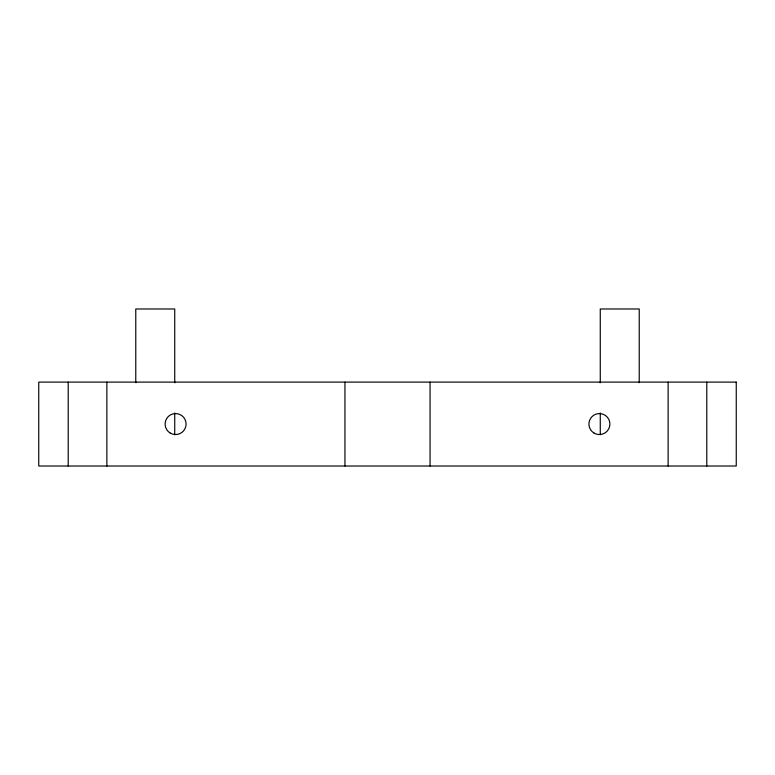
<?xml version="1.0" encoding="UTF-8"?>
<svg xmlns="http://www.w3.org/2000/svg" width="775" height="775" viewBox="0 0 775 775"><rect width="100%" height="100%" fill="white"/><g stroke="black" fill="none" stroke-linecap="round" stroke-linejoin="round"><path stroke-width="1.16" d="M706.79 382.104L706.79 466.017M668.137 382.104L668.137 466.017M639.23 382.695L639.23 308.983L600.267 308.983L600.267 382.772M600.267 413.007L600.267 434.785M430.057 382.104L430.057 466.017M344.943 382.104L344.943 466.017M174.733 382.772L174.733 308.983L135.77 308.983L135.77 382.695M174.733 413.007L174.733 434.785M106.863 382.104L106.863 466.017M68.21 382.104L68.21 466.017M736.25 382.104L38.75 382.104L38.75 466.017L736.25 466.017L736.25 382.104M170.355 433.147A10.492 10.492 0 0 0 186.087 424.061A10.492 10.492 0 0 0 170.355 414.974A10.492 10.492 0 0 0 170.355 433.147M594.163 433.147A10.492 10.492 0 0 0 609.896 424.061A10.492 10.492 0 0 0 594.163 414.974A10.492 10.492 0 0 0 594.163 433.147"/></g></svg>
